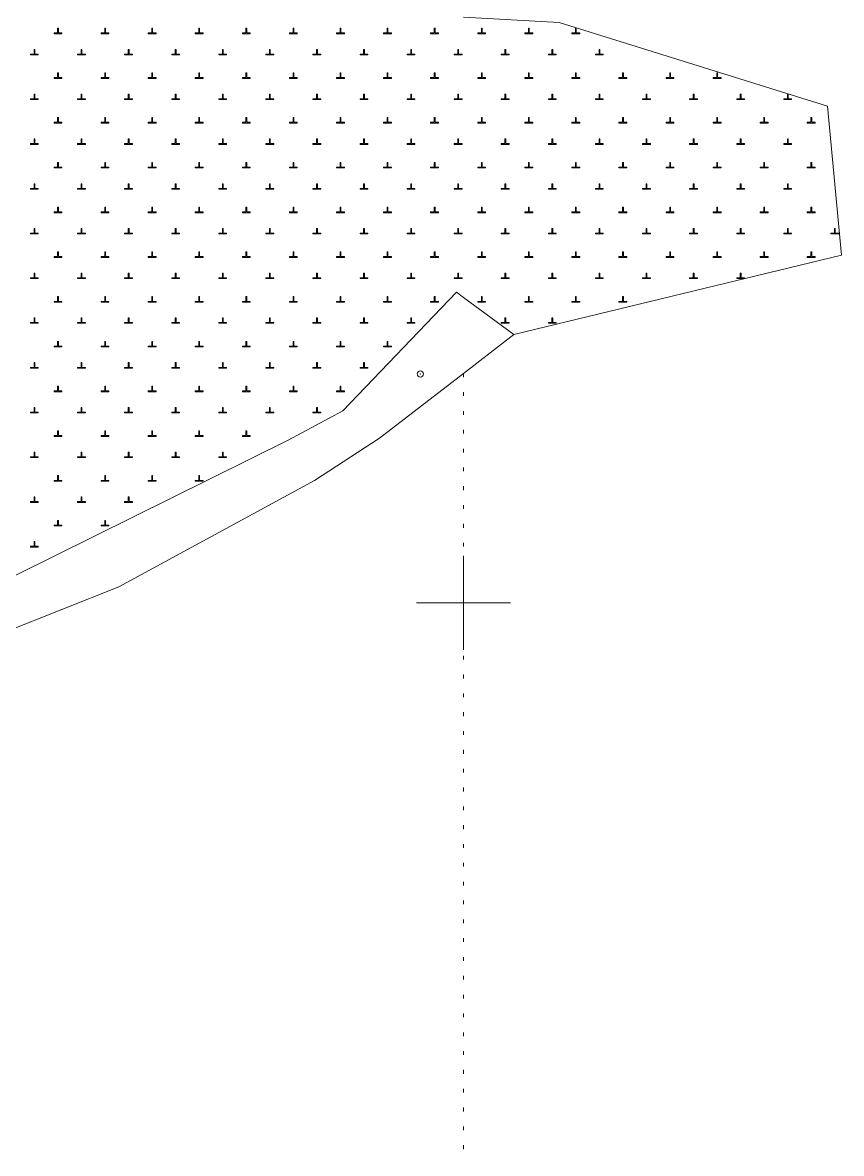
# Model space of a CAD drawing. Header units: metres. Extents: x 551390 to 552118, y 1837759 to 1838646.
# Drawn here: x 551971.9 to 552024.1, y 1838364.9 to 1838437 of the extents above; entities that cross this region are included whole.
import ezdxf

# ---------------------------------------------------------------- set-up
doc = ezdxf.new("R2010")
doc.units = ezdxf.units.M
doc.header["$LTSCALE"] = 0.8
doc.header["$PDMODE"] = 32
doc.header["$PDSIZE"] = 0.4
doc.linetypes.add('DOTTED', pattern=[1.5, 0.3, -1.2])
for name, color, linetype, lineweight in [('10', 7, 'Continuous', 13), ('13', 7, 'Continuous', 13), ('19', 7, 'Continuous', 13), ('23', 7, 'Continuous', 13), ('24', 7, 'DOTTED', 13), ('63', 7, 'Continuous', 13)]:
    doc.layers.add(name, color=color, linetype=linetype, lineweight=lineweight)

msp = doc.modelspace()

# ---------------------------------------------------------------- linework, layer by layer
at = {"layer": '10'}
msp.add_lwpolyline([(552003.2, 1838417.1), (552024.08, 1838422.16), (552023.2, 1838431.67), (552006.09, 1838437), (552000, 1838437.34)], dxfattribs=at)
at = {"layer": '13'}
msp.add_point((551997.25, 1838414.59), dxfattribs=at)
at = {"layer": '19'}
for points in [[(551973.91, 1838436.28), (551974.41, 1838436.28), (551974.41, 1838436.33), (551974.19, 1838436.33), (551974.19, 1838436.63), (551974.14, 1838436.63), (551974.14, 1838436.33), (551973.91, 1838436.33)], [(551976.91, 1838436.28), (551977.41, 1838436.28), (551977.41, 1838436.33), (551977.19, 1838436.33), (551977.19, 1838436.63), (551977.14, 1838436.63), (551977.14, 1838436.33), (551976.91, 1838436.33)], [(551979.91, 1838436.28), (551980.41, 1838436.28), (551980.41, 1838436.33), (551980.19, 1838436.33), (551980.19, 1838436.63), (551980.14, 1838436.63), (551980.14, 1838436.33), (551979.91, 1838436.33)], [(551982.91, 1838436.28), (551983.41, 1838436.28), (551983.41, 1838436.33), (551983.19, 1838436.33), (551983.19, 1838436.63), (551983.14, 1838436.63), (551983.14, 1838436.33), (551982.91, 1838436.33)], [(551985.91, 1838436.28), (551986.41, 1838436.28), (551986.41, 1838436.33), (551986.19, 1838436.33), (551986.19, 1838436.63), (551986.14, 1838436.63), (551986.14, 1838436.33), (551985.91, 1838436.33)], [(551988.91, 1838436.28), (551989.41, 1838436.28), (551989.41, 1838436.33), (551989.19, 1838436.33), (551989.19, 1838436.63), (551989.14, 1838436.63), (551989.14, 1838436.33), (551988.91, 1838436.33)], [(551991.91, 1838436.28), (551992.41, 1838436.28), (551992.41, 1838436.33), (551992.19, 1838436.33), (551992.19, 1838436.63), (551992.14, 1838436.63), (551992.14, 1838436.33), (551991.91, 1838436.33)], [(551994.91, 1838436.28), (551995.41, 1838436.28), (551995.41, 1838436.33), (551995.19, 1838436.33), (551995.19, 1838436.63), (551995.14, 1838436.63), (551995.14, 1838436.33), (551994.91, 1838436.33)], [(551997.91, 1838436.28), (551998.41, 1838436.28), (551998.41, 1838436.33), (551998.19, 1838436.33), (551998.19, 1838436.63), (551998.14, 1838436.63), (551998.14, 1838436.33), (551997.91, 1838436.33)], [(552000.91, 1838436.28), (552001.41, 1838436.28), (552001.41, 1838436.33), (552001.19, 1838436.33), (552001.19, 1838436.63), (552001.14, 1838436.63), (552001.14, 1838436.33), (552000.91, 1838436.33)], [(552003.91, 1838436.28), (552004.41, 1838436.28), (552004.41, 1838436.33), (552004.19, 1838436.33), (552004.19, 1838436.63), (552004.14, 1838436.63), (552004.14, 1838436.33), (552003.91, 1838436.33)], [(552006.91, 1838436.28), (552007.41, 1838436.28), (552007.41, 1838436.33), (552007.19, 1838436.33), (552007.19, 1838436.63), (552007.14, 1838436.63), (552007.14, 1838436.33), (552006.91, 1838436.33)], [(551972.41, 1838434.93), (551972.91, 1838434.93), (551972.91, 1838434.98), (551972.69, 1838434.98), (551972.69, 1838435.28), (551972.64, 1838435.28), (551972.64, 1838434.98), (551972.41, 1838434.98)], [(551975.41, 1838434.93), (551975.91, 1838434.93), (551975.91, 1838434.98), (551975.69, 1838434.98), (551975.69, 1838435.28), (551975.64, 1838435.28), (551975.64, 1838434.98), (551975.41, 1838434.98)], [(551978.41, 1838434.93), (551978.91, 1838434.93), (551978.91, 1838434.98), (551978.69, 1838434.98), (551978.69, 1838435.28), (551978.64, 1838435.28), (551978.64, 1838434.98), (551978.41, 1838434.98)], [(551981.41, 1838434.93), (551981.91, 1838434.93), (551981.91, 1838434.98), (551981.69, 1838434.98), (551981.69, 1838435.28), (551981.64, 1838435.28), (551981.64, 1838434.98), (551981.41, 1838434.98)], [(551984.41, 1838434.93), (551984.91, 1838434.93), (551984.91, 1838434.98), (551984.69, 1838434.98), (551984.69, 1838435.28), (551984.64, 1838435.28), (551984.64, 1838434.98), (551984.41, 1838434.98)], [(551987.41, 1838434.93), (551987.91, 1838434.93), (551987.91, 1838434.98), (551987.69, 1838434.98), (551987.69, 1838435.28), (551987.64, 1838435.28), (551987.64, 1838434.98), (551987.41, 1838434.98)], [(551990.41, 1838434.93), (551990.91, 1838434.93), (551990.91, 1838434.98), (551990.69, 1838434.98), (551990.69, 1838435.28), (551990.64, 1838435.28), (551990.64, 1838434.98), (551990.41, 1838434.98)], [(551993.41, 1838434.93), (551993.91, 1838434.93), (551993.91, 1838434.98), (551993.69, 1838434.98), (551993.69, 1838435.28), (551993.64, 1838435.28), (551993.64, 1838434.98), (551993.41, 1838434.98)], [(551996.41, 1838434.93), (551996.91, 1838434.93), (551996.91, 1838434.98), (551996.69, 1838434.98), (551996.69, 1838435.28), (551996.64, 1838435.28), (551996.64, 1838434.98), (551996.41, 1838434.98)], [(551999.41, 1838434.93), (551999.91, 1838434.93), (551999.91, 1838434.98), (551999.69, 1838434.98), (551999.69, 1838435.28), (551999.64, 1838435.28), (551999.64, 1838434.98), (551999.41, 1838434.98)], [(552002.41, 1838434.93), (552002.91, 1838434.93), (552002.91, 1838434.98), (552002.69, 1838434.98), (552002.69, 1838435.28), (552002.64, 1838435.28), (552002.64, 1838434.98), (552002.41, 1838434.98)], [(552005.41, 1838434.93), (552005.91, 1838434.93), (552005.91, 1838434.98), (552005.69, 1838434.98), (552005.69, 1838435.28), (552005.64, 1838435.28), (552005.64, 1838434.98), (552005.41, 1838434.98)], [(552008.41, 1838434.93), (552008.91, 1838434.93), (552008.91, 1838434.98), (552008.69, 1838434.98), (552008.69, 1838435.28), (552008.64, 1838435.28), (552008.64, 1838434.98), (552008.41, 1838434.98)], [(551973.91, 1838433.43), (551974.41, 1838433.43), (551974.41, 1838433.48), (551974.19, 1838433.48), (551974.19, 1838433.78), (551974.14, 1838433.78), (551974.14, 1838433.48), (551973.91, 1838433.48)], [(551976.91, 1838433.43), (551977.41, 1838433.43), (551977.41, 1838433.48), (551977.19, 1838433.48), (551977.19, 1838433.78), (551977.14, 1838433.78), (551977.14, 1838433.48), (551976.91, 1838433.48)], [(551979.91, 1838433.43), (551980.41, 1838433.43), (551980.41, 1838433.48), (551980.19, 1838433.48), (551980.19, 1838433.78), (551980.14, 1838433.78), (551980.14, 1838433.48), (551979.91, 1838433.48)], [(551982.91, 1838433.43), (551983.41, 1838433.43), (551983.41, 1838433.48), (551983.19, 1838433.48), (551983.19, 1838433.78), (551983.14, 1838433.78), (551983.14, 1838433.48), (551982.91, 1838433.48)], [(551985.91, 1838433.43), (551986.41, 1838433.43), (551986.41, 1838433.48), (551986.19, 1838433.48), (551986.19, 1838433.78), (551986.14, 1838433.78), (551986.14, 1838433.48), (551985.91, 1838433.48)], [(551988.91, 1838433.43), (551989.41, 1838433.43), (551989.41, 1838433.48), (551989.19, 1838433.48), (551989.19, 1838433.78), (551989.14, 1838433.78), (551989.14, 1838433.48), (551988.91, 1838433.48)], [(551991.91, 1838433.43), (551992.41, 1838433.43), (551992.41, 1838433.48), (551992.19, 1838433.48), (551992.19, 1838433.78), (551992.14, 1838433.78), (551992.14, 1838433.48), (551991.91, 1838433.48)], [(551994.91, 1838433.43), (551995.41, 1838433.43), (551995.41, 1838433.48), (551995.19, 1838433.48), (551995.19, 1838433.78), (551995.14, 1838433.78), (551995.14, 1838433.48), (551994.91, 1838433.48)], [(551997.91, 1838433.43), (551998.41, 1838433.43), (551998.41, 1838433.48), (551998.19, 1838433.48), (551998.19, 1838433.78), (551998.14, 1838433.78), (551998.14, 1838433.48), (551997.91, 1838433.48)], [(552000.91, 1838433.43), (552001.41, 1838433.43), (552001.41, 1838433.48), (552001.19, 1838433.48), (552001.19, 1838433.78), (552001.14, 1838433.78), (552001.14, 1838433.48), (552000.91, 1838433.48)], [(552003.91, 1838433.43), (552004.41, 1838433.43), (552004.41, 1838433.48), (552004.19, 1838433.48), (552004.19, 1838433.78), (552004.14, 1838433.78), (552004.14, 1838433.48), (552003.91, 1838433.48)], [(552006.91, 1838433.43), (552007.41, 1838433.43), (552007.41, 1838433.48), (552007.19, 1838433.48), (552007.19, 1838433.78), (552007.14, 1838433.78), (552007.14, 1838433.48), (552006.91, 1838433.48)], [(552009.91, 1838433.43), (552010.41, 1838433.43), (552010.41, 1838433.48), (552010.19, 1838433.48), (552010.19, 1838433.78), (552010.14, 1838433.78), (552010.14, 1838433.48), (552009.91, 1838433.48)], [(552012.91, 1838433.43), (552013.41, 1838433.43), (552013.41, 1838433.48), (552013.19, 1838433.48), (552013.19, 1838433.78), (552013.14, 1838433.78), (552013.14, 1838433.48), (552012.91, 1838433.48)], [(552015.91, 1838433.43), (552016.41, 1838433.43), (552016.41, 1838433.48), (552016.19, 1838433.48), (552016.19, 1838433.78), (552016.14, 1838433.78), (552016.14, 1838433.48), (552015.91, 1838433.48)], [(551972.41, 1838432.08), (551972.91, 1838432.08), (551972.91, 1838432.13), (551972.69, 1838432.13), (551972.69, 1838432.43), (551972.64, 1838432.43), (551972.64, 1838432.13), (551972.41, 1838432.13)], [(551975.41, 1838432.08), (551975.91, 1838432.08), (551975.91, 1838432.13), (551975.69, 1838432.13), (551975.69, 1838432.43), (551975.64, 1838432.43), (551975.64, 1838432.13), (551975.41, 1838432.13)], [(551978.41, 1838432.08), (551978.91, 1838432.08), (551978.91, 1838432.13), (551978.69, 1838432.13), (551978.69, 1838432.43), (551978.64, 1838432.43), (551978.64, 1838432.13), (551978.41, 1838432.13)], [(551981.41, 1838432.08), (551981.91, 1838432.08), (551981.91, 1838432.13), (551981.69, 1838432.13), (551981.69, 1838432.43), (551981.64, 1838432.43), (551981.64, 1838432.13), (551981.41, 1838432.13)], [(551984.41, 1838432.08), (551984.91, 1838432.08), (551984.91, 1838432.13), (551984.69, 1838432.13), (551984.69, 1838432.43), (551984.64, 1838432.43), (551984.64, 1838432.13), (551984.41, 1838432.13)], [(551987.41, 1838432.08), (551987.91, 1838432.08), (551987.91, 1838432.13), (551987.69, 1838432.13), (551987.69, 1838432.43), (551987.64, 1838432.43), (551987.64, 1838432.13), (551987.41, 1838432.13)], [(551990.41, 1838432.08), (551990.91, 1838432.08), (551990.91, 1838432.13), (551990.69, 1838432.13), (551990.69, 1838432.43), (551990.64, 1838432.43), (551990.64, 1838432.13), (551990.41, 1838432.13)], [(551993.41, 1838432.08), (551993.91, 1838432.08), (551993.91, 1838432.13), (551993.69, 1838432.13), (551993.69, 1838432.43), (551993.64, 1838432.43), (551993.64, 1838432.13), (551993.41, 1838432.13)], [(551996.41, 1838432.08), (551996.91, 1838432.08), (551996.91, 1838432.13), (551996.69, 1838432.13), (551996.69, 1838432.43), (551996.64, 1838432.43), (551996.64, 1838432.13), (551996.41, 1838432.13)], [(551999.41, 1838432.08), (551999.91, 1838432.08), (551999.91, 1838432.13), (551999.69, 1838432.13), (551999.69, 1838432.43), (551999.64, 1838432.43), (551999.64, 1838432.13), (551999.41, 1838432.13)], [(552002.41, 1838432.08), (552002.91, 1838432.08), (552002.91, 1838432.13), (552002.69, 1838432.13), (552002.69, 1838432.43), (552002.64, 1838432.43), (552002.64, 1838432.13), (552002.41, 1838432.13)], [(552005.41, 1838432.08), (552005.91, 1838432.08), (552005.91, 1838432.13), (552005.69, 1838432.13), (552005.69, 1838432.43), (552005.64, 1838432.43), (552005.64, 1838432.13), (552005.41, 1838432.13)], [(552008.41, 1838432.08), (552008.91, 1838432.08), (552008.91, 1838432.13), (552008.69, 1838432.13), (552008.69, 1838432.43), (552008.64, 1838432.43), (552008.64, 1838432.13), (552008.41, 1838432.13)], [(552011.41, 1838432.08), (552011.91, 1838432.08), (552011.91, 1838432.13), (552011.69, 1838432.13), (552011.69, 1838432.43), (552011.64, 1838432.43), (552011.64, 1838432.13), (552011.41, 1838432.13)], [(552014.41, 1838432.08), (552014.91, 1838432.08), (552014.91, 1838432.13), (552014.69, 1838432.13), (552014.69, 1838432.43), (552014.64, 1838432.43), (552014.64, 1838432.13), (552014.41, 1838432.13)], [(552017.41, 1838432.08), (552017.91, 1838432.08), (552017.91, 1838432.13), (552017.69, 1838432.13), (552017.69, 1838432.43), (552017.64, 1838432.43), (552017.64, 1838432.13), (552017.41, 1838432.13)], [(552020.41, 1838432.08), (552020.91, 1838432.08), (552020.91, 1838432.13), (552020.69, 1838432.13), (552020.69, 1838432.43), (552020.64, 1838432.43), (552020.64, 1838432.13), (552020.41, 1838432.13)], [(551973.91, 1838430.58), (551974.41, 1838430.58), (551974.41, 1838430.63), (551974.19, 1838430.63), (551974.19, 1838430.93), (551974.14, 1838430.93), (551974.14, 1838430.63), (551973.91, 1838430.63)], [(551976.91, 1838430.58), (551977.41, 1838430.58), (551977.41, 1838430.63), (551977.19, 1838430.63), (551977.19, 1838430.93), (551977.14, 1838430.93), (551977.14, 1838430.63), (551976.91, 1838430.63)], [(551979.91, 1838430.58), (551980.41, 1838430.58), (551980.41, 1838430.63), (551980.19, 1838430.63), (551980.19, 1838430.93), (551980.14, 1838430.93), (551980.14, 1838430.63), (551979.91, 1838430.63)], [(551982.91, 1838430.58), (551983.41, 1838430.58), (551983.41, 1838430.63), (551983.19, 1838430.63), (551983.19, 1838430.93), (551983.14, 1838430.93), (551983.14, 1838430.63), (551982.91, 1838430.63)], [(551985.91, 1838430.58), (551986.41, 1838430.58), (551986.41, 1838430.63), (551986.19, 1838430.63), (551986.19, 1838430.93), (551986.14, 1838430.93), (551986.14, 1838430.63), (551985.91, 1838430.63)], [(551988.91, 1838430.58), (551989.41, 1838430.58), (551989.41, 1838430.63), (551989.19, 1838430.63), (551989.19, 1838430.93), (551989.14, 1838430.93), (551989.14, 1838430.63), (551988.91, 1838430.63)], [(551991.91, 1838430.58), (551992.41, 1838430.58), (551992.41, 1838430.63), (551992.19, 1838430.63), (551992.19, 1838430.93), (551992.14, 1838430.93), (551992.14, 1838430.63), (551991.91, 1838430.63)], [(551994.91, 1838430.58), (551995.41, 1838430.58), (551995.41, 1838430.63), (551995.19, 1838430.63), (551995.19, 1838430.93), (551995.14, 1838430.93), (551995.14, 1838430.63), (551994.91, 1838430.63)], [(551997.91, 1838430.58), (551998.41, 1838430.58), (551998.41, 1838430.63), (551998.19, 1838430.63), (551998.19, 1838430.93), (551998.14, 1838430.93), (551998.14, 1838430.63), (551997.91, 1838430.63)], [(552000.91, 1838430.58), (552001.41, 1838430.58), (552001.41, 1838430.63), (552001.19, 1838430.63), (552001.19, 1838430.93), (552001.14, 1838430.93), (552001.14, 1838430.63), (552000.91, 1838430.63)], [(552003.91, 1838430.58), (552004.41, 1838430.58), (552004.41, 1838430.63), (552004.19, 1838430.63), (552004.19, 1838430.93), (552004.14, 1838430.93), (552004.14, 1838430.63), (552003.91, 1838430.63)], [(552006.91, 1838430.58), (552007.41, 1838430.58), (552007.41, 1838430.63), (552007.19, 1838430.63), (552007.19, 1838430.93), (552007.14, 1838430.93), (552007.14, 1838430.63), (552006.91, 1838430.63)], [(552009.91, 1838430.58), (552010.41, 1838430.58), (552010.41, 1838430.63), (552010.19, 1838430.63), (552010.19, 1838430.93), (552010.14, 1838430.93), (552010.14, 1838430.63), (552009.91, 1838430.63)], [(552012.91, 1838430.58), (552013.41, 1838430.58), (552013.41, 1838430.63), (552013.19, 1838430.63), (552013.19, 1838430.93), (552013.14, 1838430.93), (552013.14, 1838430.63), (552012.91, 1838430.63)], [(552015.91, 1838430.58), (552016.41, 1838430.58), (552016.41, 1838430.63), (552016.19, 1838430.63), (552016.19, 1838430.93), (552016.14, 1838430.93), (552016.14, 1838430.63), (552015.91, 1838430.63)], [(552018.91, 1838430.58), (552019.41, 1838430.58), (552019.41, 1838430.63), (552019.19, 1838430.63), (552019.19, 1838430.93), (552019.14, 1838430.93), (552019.14, 1838430.63), (552018.91, 1838430.63)], [(552021.91, 1838430.58), (552022.41, 1838430.58), (552022.41, 1838430.63), (552022.19, 1838430.63), (552022.19, 1838430.93), (552022.14, 1838430.93), (552022.14, 1838430.63), (552021.91, 1838430.63)], [(551972.41, 1838429.22), (551972.91, 1838429.22), (551972.91, 1838429.27), (551972.69, 1838429.27), (551972.69, 1838429.58), (551972.64, 1838429.58), (551972.64, 1838429.27), (551972.41, 1838429.27)], [(551975.41, 1838429.22), (551975.91, 1838429.22), (551975.91, 1838429.27), (551975.69, 1838429.27), (551975.69, 1838429.58), (551975.64, 1838429.58), (551975.64, 1838429.27), (551975.41, 1838429.27)], [(551978.41, 1838429.22), (551978.91, 1838429.22), (551978.91, 1838429.27), (551978.69, 1838429.27), (551978.69, 1838429.58), (551978.64, 1838429.58), (551978.64, 1838429.27), (551978.41, 1838429.27)], [(551981.41, 1838429.22), (551981.91, 1838429.22), (551981.91, 1838429.27), (551981.69, 1838429.27), (551981.69, 1838429.58), (551981.64, 1838429.58), (551981.64, 1838429.27), (551981.41, 1838429.27)], [(551984.41, 1838429.22), (551984.91, 1838429.22), (551984.91, 1838429.27), (551984.69, 1838429.27), (551984.69, 1838429.58), (551984.64, 1838429.58), (551984.64, 1838429.27), (551984.41, 1838429.27)], [(551987.41, 1838429.22), (551987.91, 1838429.22), (551987.91, 1838429.27), (551987.69, 1838429.27), (551987.69, 1838429.58), (551987.64, 1838429.58), (551987.64, 1838429.27), (551987.41, 1838429.27)], [(551990.41, 1838429.22), (551990.91, 1838429.22), (551990.91, 1838429.27), (551990.69, 1838429.27), (551990.69, 1838429.58), (551990.64, 1838429.58), (551990.64, 1838429.27), (551990.41, 1838429.27)], [(551993.41, 1838429.22), (551993.91, 1838429.22), (551993.91, 1838429.27), (551993.69, 1838429.27), (551993.69, 1838429.58), (551993.64, 1838429.58), (551993.64, 1838429.27), (551993.41, 1838429.27)], [(551996.41, 1838429.22), (551996.91, 1838429.22), (551996.91, 1838429.27), (551996.69, 1838429.27), (551996.69, 1838429.58), (551996.64, 1838429.58), (551996.64, 1838429.27), (551996.41, 1838429.27)], [(551999.41, 1838429.22), (551999.91, 1838429.22), (551999.91, 1838429.27), (551999.69, 1838429.27), (551999.69, 1838429.58), (551999.64, 1838429.58), (551999.64, 1838429.27), (551999.41, 1838429.27)], [(552002.41, 1838429.22), (552002.91, 1838429.22), (552002.91, 1838429.27), (552002.69, 1838429.27), (552002.69, 1838429.58), (552002.64, 1838429.58), (552002.64, 1838429.27), (552002.41, 1838429.27)], [(552005.41, 1838429.22), (552005.91, 1838429.22), (552005.91, 1838429.27), (552005.69, 1838429.27), (552005.69, 1838429.58), (552005.64, 1838429.58), (552005.64, 1838429.27), (552005.41, 1838429.27)], [(552008.41, 1838429.22), (552008.91, 1838429.22), (552008.91, 1838429.27), (552008.69, 1838429.27), (552008.69, 1838429.58), (552008.64, 1838429.58), (552008.64, 1838429.27), (552008.41, 1838429.27)], [(552011.41, 1838429.22), (552011.91, 1838429.22), (552011.91, 1838429.27), (552011.69, 1838429.27), (552011.69, 1838429.58), (552011.64, 1838429.58), (552011.64, 1838429.27), (552011.41, 1838429.27)], [(552014.41, 1838429.22), (552014.91, 1838429.22), (552014.91, 1838429.27), (552014.69, 1838429.27), (552014.69, 1838429.58), (552014.64, 1838429.58), (552014.64, 1838429.27), (552014.41, 1838429.27)], [(552017.41, 1838429.22), (552017.91, 1838429.22), (552017.91, 1838429.27), (552017.69, 1838429.27), (552017.69, 1838429.58), (552017.64, 1838429.58), (552017.64, 1838429.27), (552017.41, 1838429.27)], [(552020.41, 1838429.22), (552020.91, 1838429.22), (552020.91, 1838429.27), (552020.69, 1838429.27), (552020.69, 1838429.58), (552020.64, 1838429.58), (552020.64, 1838429.27), (552020.41, 1838429.27)], [(551973.91, 1838427.72), (551974.41, 1838427.72), (551974.41, 1838427.77), (551974.19, 1838427.77), (551974.19, 1838428.08), (551974.14, 1838428.08), (551974.14, 1838427.77), (551973.91, 1838427.77)], [(551976.91, 1838427.72), (551977.41, 1838427.72), (551977.41, 1838427.77), (551977.19, 1838427.77), (551977.19, 1838428.08), (551977.14, 1838428.08), (551977.14, 1838427.77), (551976.91, 1838427.77)], [(551979.91, 1838427.72), (551980.41, 1838427.72), (551980.41, 1838427.77), (551980.19, 1838427.77), (551980.19, 1838428.08), (551980.14, 1838428.08), (551980.14, 1838427.77), (551979.91, 1838427.77)], [(551982.91, 1838427.72), (551983.41, 1838427.72), (551983.41, 1838427.77), (551983.19, 1838427.77), (551983.19, 1838428.08), (551983.14, 1838428.08), (551983.14, 1838427.77), (551982.91, 1838427.77)], [(551985.91, 1838427.72), (551986.41, 1838427.72), (551986.41, 1838427.77), (551986.19, 1838427.77), (551986.19, 1838428.08), (551986.14, 1838428.08), (551986.14, 1838427.77), (551985.91, 1838427.77)], [(551988.91, 1838427.72), (551989.41, 1838427.72), (551989.41, 1838427.77), (551989.19, 1838427.77), (551989.19, 1838428.08), (551989.14, 1838428.08), (551989.14, 1838427.77), (551988.91, 1838427.77)], [(551991.91, 1838427.72), (551992.41, 1838427.72), (551992.41, 1838427.77), (551992.19, 1838427.77), (551992.19, 1838428.08), (551992.14, 1838428.08), (551992.14, 1838427.77), (551991.91, 1838427.77)], [(551994.91, 1838427.72), (551995.41, 1838427.72), (551995.41, 1838427.77), (551995.19, 1838427.77), (551995.19, 1838428.08), (551995.14, 1838428.08), (551995.14, 1838427.77), (551994.91, 1838427.77)], [(551997.91, 1838427.72), (551998.41, 1838427.72), (551998.41, 1838427.77), (551998.19, 1838427.77), (551998.19, 1838428.08), (551998.14, 1838428.08), (551998.14, 1838427.77), (551997.91, 1838427.77)], [(552000.91, 1838427.72), (552001.41, 1838427.72), (552001.41, 1838427.77), (552001.19, 1838427.77), (552001.19, 1838428.08), (552001.14, 1838428.08), (552001.14, 1838427.77), (552000.91, 1838427.77)], [(552003.91, 1838427.72), (552004.41, 1838427.72), (552004.41, 1838427.77), (552004.19, 1838427.77), (552004.19, 1838428.08), (552004.14, 1838428.08), (552004.14, 1838427.77), (552003.91, 1838427.77)], [(552006.91, 1838427.72), (552007.41, 1838427.72), (552007.41, 1838427.77), (552007.19, 1838427.77), (552007.19, 1838428.08), (552007.14, 1838428.08), (552007.14, 1838427.77), (552006.91, 1838427.77)], [(552009.91, 1838427.72), (552010.41, 1838427.72), (552010.41, 1838427.77), (552010.19, 1838427.77), (552010.19, 1838428.08), (552010.14, 1838428.08), (552010.14, 1838427.77), (552009.91, 1838427.77)], [(552012.91, 1838427.72), (552013.41, 1838427.72), (552013.41, 1838427.77), (552013.19, 1838427.77), (552013.19, 1838428.08), (552013.14, 1838428.08), (552013.14, 1838427.77), (552012.91, 1838427.77)], [(552015.91, 1838427.72), (552016.41, 1838427.72), (552016.41, 1838427.77), (552016.19, 1838427.77), (552016.19, 1838428.08), (552016.14, 1838428.08), (552016.14, 1838427.77), (552015.91, 1838427.77)], [(552018.91, 1838427.72), (552019.41, 1838427.72), (552019.41, 1838427.77), (552019.19, 1838427.77), (552019.19, 1838428.08), (552019.14, 1838428.08), (552019.14, 1838427.77), (552018.91, 1838427.77)], [(552021.91, 1838427.72), (552022.41, 1838427.72), (552022.41, 1838427.77), (552022.19, 1838427.77), (552022.19, 1838428.08), (552022.14, 1838428.08), (552022.14, 1838427.77), (552021.91, 1838427.77)], [(551972.41, 1838426.37), (551972.91, 1838426.37), (551972.91, 1838426.42), (551972.69, 1838426.42), (551972.69, 1838426.72), (551972.64, 1838426.72), (551972.64, 1838426.42), (551972.41, 1838426.42)], [(551975.41, 1838426.37), (551975.91, 1838426.37), (551975.91, 1838426.42), (551975.69, 1838426.42), (551975.69, 1838426.72), (551975.64, 1838426.72), (551975.64, 1838426.42), (551975.41, 1838426.42)], [(551978.41, 1838426.37), (551978.91, 1838426.37), (551978.91, 1838426.42), (551978.69, 1838426.42), (551978.69, 1838426.72), (551978.64, 1838426.72), (551978.64, 1838426.42), (551978.41, 1838426.42)], [(551981.41, 1838426.37), (551981.91, 1838426.37), (551981.91, 1838426.42), (551981.69, 1838426.42), (551981.69, 1838426.72), (551981.64, 1838426.72), (551981.64, 1838426.42), (551981.41, 1838426.42)], [(551984.41, 1838426.37), (551984.91, 1838426.37), (551984.91, 1838426.42), (551984.69, 1838426.42), (551984.69, 1838426.72), (551984.64, 1838426.72), (551984.64, 1838426.42), (551984.41, 1838426.42)], [(551987.41, 1838426.37), (551987.91, 1838426.37), (551987.91, 1838426.42), (551987.69, 1838426.42), (551987.69, 1838426.72), (551987.64, 1838426.72), (551987.64, 1838426.42), (551987.41, 1838426.42)], [(551990.41, 1838426.37), (551990.91, 1838426.37), (551990.91, 1838426.42), (551990.69, 1838426.42), (551990.69, 1838426.72), (551990.64, 1838426.72), (551990.64, 1838426.42), (551990.41, 1838426.42)], [(551993.41, 1838426.37), (551993.91, 1838426.37), (551993.91, 1838426.42), (551993.69, 1838426.42), (551993.69, 1838426.72), (551993.64, 1838426.72), (551993.64, 1838426.42), (551993.41, 1838426.42)], [(551996.41, 1838426.37), (551996.91, 1838426.37), (551996.91, 1838426.42), (551996.69, 1838426.42), (551996.69, 1838426.72), (551996.64, 1838426.72), (551996.64, 1838426.42), (551996.41, 1838426.42)], [(551999.41, 1838426.37), (551999.91, 1838426.37), (551999.91, 1838426.42), (551999.69, 1838426.42), (551999.69, 1838426.72), (551999.64, 1838426.72), (551999.64, 1838426.42), (551999.41, 1838426.42)], [(552002.41, 1838426.37), (552002.91, 1838426.37), (552002.91, 1838426.42), (552002.69, 1838426.42), (552002.69, 1838426.72), (552002.64, 1838426.72), (552002.64, 1838426.42), (552002.41, 1838426.42)], [(552005.41, 1838426.37), (552005.91, 1838426.37), (552005.91, 1838426.42), (552005.69, 1838426.42), (552005.69, 1838426.72), (552005.64, 1838426.72), (552005.64, 1838426.42), (552005.41, 1838426.42)], [(552008.41, 1838426.37), (552008.91, 1838426.37), (552008.91, 1838426.42), (552008.69, 1838426.42), (552008.69, 1838426.72), (552008.64, 1838426.72), (552008.64, 1838426.42), (552008.41, 1838426.42)], [(552011.41, 1838426.37), (552011.91, 1838426.37), (552011.91, 1838426.42), (552011.69, 1838426.42), (552011.69, 1838426.72), (552011.64, 1838426.72), (552011.64, 1838426.42), (552011.41, 1838426.42)], [(552014.41, 1838426.37), (552014.91, 1838426.37), (552014.91, 1838426.42), (552014.69, 1838426.42), (552014.69, 1838426.72), (552014.64, 1838426.72), (552014.64, 1838426.42), (552014.41, 1838426.42)], [(552017.41, 1838426.37), (552017.91, 1838426.37), (552017.91, 1838426.42), (552017.69, 1838426.42), (552017.69, 1838426.72), (552017.64, 1838426.72), (552017.64, 1838426.42), (552017.41, 1838426.42)], [(552020.41, 1838426.37), (552020.91, 1838426.37), (552020.91, 1838426.42), (552020.69, 1838426.42), (552020.69, 1838426.72), (552020.64, 1838426.72), (552020.64, 1838426.42), (552020.41, 1838426.42)], [(551973.91, 1838424.87), (551974.41, 1838424.87), (551974.41, 1838424.92), (551974.19, 1838424.92), (551974.19, 1838425.22), (551974.14, 1838425.22), (551974.14, 1838424.92), (551973.91, 1838424.92)], [(551976.91, 1838424.87), (551977.41, 1838424.87), (551977.41, 1838424.92), (551977.19, 1838424.92), (551977.19, 1838425.22), (551977.14, 1838425.22), (551977.14, 1838424.92), (551976.91, 1838424.92)], [(551979.91, 1838424.87), (551980.41, 1838424.87), (551980.41, 1838424.92), (551980.19, 1838424.92), (551980.19, 1838425.22), (551980.14, 1838425.22), (551980.14, 1838424.92), (551979.91, 1838424.92)], [(551982.91, 1838424.87), (551983.41, 1838424.87), (551983.41, 1838424.92), (551983.19, 1838424.92), (551983.19, 1838425.22), (551983.14, 1838425.22), (551983.14, 1838424.92), (551982.91, 1838424.92)], [(551985.91, 1838424.87), (551986.41, 1838424.87), (551986.41, 1838424.92), (551986.19, 1838424.92), (551986.19, 1838425.22), (551986.14, 1838425.22), (551986.14, 1838424.92), (551985.91, 1838424.92)], [(551988.91, 1838424.87), (551989.41, 1838424.87), (551989.41, 1838424.92), (551989.19, 1838424.92), (551989.19, 1838425.22), (551989.14, 1838425.22), (551989.14, 1838424.92), (551988.91, 1838424.92)], [(551991.91, 1838424.87), (551992.41, 1838424.87), (551992.41, 1838424.92), (551992.19, 1838424.92), (551992.19, 1838425.22), (551992.14, 1838425.22), (551992.14, 1838424.92), (551991.91, 1838424.92)], [(551994.91, 1838424.87), (551995.41, 1838424.87), (551995.41, 1838424.92), (551995.19, 1838424.92), (551995.19, 1838425.22), (551995.14, 1838425.22), (551995.14, 1838424.92), (551994.91, 1838424.92)], [(551997.91, 1838424.87), (551998.41, 1838424.87), (551998.41, 1838424.92), (551998.19, 1838424.92), (551998.19, 1838425.22), (551998.14, 1838425.22), (551998.14, 1838424.92), (551997.91, 1838424.92)], [(552000.91, 1838424.87), (552001.41, 1838424.87), (552001.41, 1838424.92), (552001.19, 1838424.92), (552001.19, 1838425.22), (552001.14, 1838425.22), (552001.14, 1838424.92), (552000.91, 1838424.92)], [(552003.91, 1838424.87), (552004.41, 1838424.87), (552004.41, 1838424.92), (552004.19, 1838424.92), (552004.19, 1838425.22), (552004.14, 1838425.22), (552004.14, 1838424.92), (552003.91, 1838424.92)], [(552006.91, 1838424.87), (552007.41, 1838424.87), (552007.41, 1838424.92), (552007.19, 1838424.92), (552007.19, 1838425.22), (552007.14, 1838425.22), (552007.14, 1838424.92), (552006.91, 1838424.92)], [(552009.91, 1838424.87), (552010.41, 1838424.87), (552010.41, 1838424.92), (552010.19, 1838424.92), (552010.19, 1838425.22), (552010.14, 1838425.22), (552010.14, 1838424.92), (552009.91, 1838424.92)], [(552012.91, 1838424.87), (552013.41, 1838424.87), (552013.41, 1838424.92), (552013.19, 1838424.92), (552013.19, 1838425.22), (552013.14, 1838425.22), (552013.14, 1838424.92), (552012.91, 1838424.92)], [(552015.91, 1838424.87), (552016.41, 1838424.87), (552016.41, 1838424.92), (552016.19, 1838424.92), (552016.19, 1838425.22), (552016.14, 1838425.22), (552016.14, 1838424.92), (552015.91, 1838424.92)], [(552018.91, 1838424.87), (552019.41, 1838424.87), (552019.41, 1838424.92), (552019.19, 1838424.92), (552019.19, 1838425.22), (552019.14, 1838425.22), (552019.14, 1838424.92), (552018.91, 1838424.92)], [(552021.91, 1838424.87), (552022.41, 1838424.87), (552022.41, 1838424.92), (552022.19, 1838424.92), (552022.19, 1838425.22), (552022.14, 1838425.22), (552022.14, 1838424.92), (552021.91, 1838424.92)], [(551972.41, 1838423.52), (551972.91, 1838423.52), (551972.91, 1838423.57), (551972.69, 1838423.57), (551972.69, 1838423.87), (551972.64, 1838423.87), (551972.64, 1838423.57), (551972.41, 1838423.57)], [(551975.41, 1838423.52), (551975.91, 1838423.52), (551975.91, 1838423.57), (551975.69, 1838423.57), (551975.69, 1838423.87), (551975.64, 1838423.87), (551975.64, 1838423.57), (551975.41, 1838423.57)], [(551978.41, 1838423.52), (551978.91, 1838423.52), (551978.91, 1838423.57), (551978.69, 1838423.57), (551978.69, 1838423.87), (551978.64, 1838423.87), (551978.64, 1838423.57), (551978.41, 1838423.57)], [(551981.41, 1838423.52), (551981.91, 1838423.52), (551981.91, 1838423.57), (551981.69, 1838423.57), (551981.69, 1838423.87), (551981.64, 1838423.87), (551981.64, 1838423.57), (551981.41, 1838423.57)], [(551984.41, 1838423.52), (551984.91, 1838423.52), (551984.91, 1838423.57), (551984.69, 1838423.57), (551984.69, 1838423.87), (551984.64, 1838423.87), (551984.64, 1838423.57), (551984.41, 1838423.57)], [(551987.41, 1838423.52), (551987.91, 1838423.52), (551987.91, 1838423.57), (551987.69, 1838423.57), (551987.69, 1838423.87), (551987.64, 1838423.87), (551987.64, 1838423.57), (551987.41, 1838423.57)], [(551990.41, 1838423.52), (551990.91, 1838423.52), (551990.91, 1838423.57), (551990.69, 1838423.57), (551990.69, 1838423.87), (551990.64, 1838423.87), (551990.64, 1838423.57), (551990.41, 1838423.57)], [(551993.41, 1838423.52), (551993.91, 1838423.52), (551993.91, 1838423.57), (551993.69, 1838423.57), (551993.69, 1838423.87), (551993.64, 1838423.87), (551993.64, 1838423.57), (551993.41, 1838423.57)], [(551996.41, 1838423.52), (551996.91, 1838423.52), (551996.91, 1838423.57), (551996.69, 1838423.57), (551996.69, 1838423.87), (551996.64, 1838423.87), (551996.64, 1838423.57), (551996.41, 1838423.57)], [(551999.41, 1838423.52), (551999.91, 1838423.52), (551999.91, 1838423.57), (551999.69, 1838423.57), (551999.69, 1838423.87), (551999.64, 1838423.87), (551999.64, 1838423.57), (551999.41, 1838423.57)], [(552002.41, 1838423.52), (552002.91, 1838423.52), (552002.91, 1838423.57), (552002.69, 1838423.57), (552002.69, 1838423.87), (552002.64, 1838423.87), (552002.64, 1838423.57), (552002.41, 1838423.57)], [(552005.41, 1838423.52), (552005.91, 1838423.52), (552005.91, 1838423.57), (552005.69, 1838423.57), (552005.69, 1838423.87), (552005.64, 1838423.87), (552005.64, 1838423.57), (552005.41, 1838423.57)], [(552008.41, 1838423.52), (552008.91, 1838423.52), (552008.91, 1838423.57), (552008.69, 1838423.57), (552008.69, 1838423.87), (552008.64, 1838423.87), (552008.64, 1838423.57), (552008.41, 1838423.57)], [(552011.41, 1838423.52), (552011.91, 1838423.52), (552011.91, 1838423.57), (552011.69, 1838423.57), (552011.69, 1838423.87), (552011.64, 1838423.87), (552011.64, 1838423.57), (552011.41, 1838423.57)], [(552014.41, 1838423.52), (552014.91, 1838423.52), (552014.91, 1838423.57), (552014.69, 1838423.57), (552014.69, 1838423.87), (552014.64, 1838423.87), (552014.64, 1838423.57), (552014.41, 1838423.57)], [(552017.41, 1838423.52), (552017.91, 1838423.52), (552017.91, 1838423.57), (552017.69, 1838423.57), (552017.69, 1838423.87), (552017.64, 1838423.87), (552017.64, 1838423.57), (552017.41, 1838423.57)], [(552020.41, 1838423.52), (552020.91, 1838423.52), (552020.91, 1838423.57), (552020.69, 1838423.57), (552020.69, 1838423.87), (552020.64, 1838423.87), (552020.64, 1838423.57), (552020.41, 1838423.57)], [(552023.41, 1838423.52), (552023.91, 1838423.52), (552023.91, 1838423.57), (552023.69, 1838423.57), (552023.69, 1838423.87), (552023.64, 1838423.87), (552023.64, 1838423.57), (552023.41, 1838423.57)], [(551973.91, 1838422.02), (551974.41, 1838422.02), (551974.41, 1838422.07), (551974.19, 1838422.07), (551974.19, 1838422.37), (551974.14, 1838422.37), (551974.14, 1838422.07), (551973.91, 1838422.07)], [(551976.91, 1838422.02), (551977.41, 1838422.02), (551977.41, 1838422.07), (551977.19, 1838422.07), (551977.19, 1838422.37), (551977.14, 1838422.37), (551977.14, 1838422.07), (551976.91, 1838422.07)], [(551979.91, 1838422.02), (551980.41, 1838422.02), (551980.41, 1838422.07), (551980.19, 1838422.07), (551980.19, 1838422.37), (551980.14, 1838422.37), (551980.14, 1838422.07), (551979.91, 1838422.07)], [(551982.91, 1838422.02), (551983.41, 1838422.02), (551983.41, 1838422.07), (551983.19, 1838422.07), (551983.19, 1838422.37), (551983.14, 1838422.37), (551983.14, 1838422.07), (551982.91, 1838422.07)], [(551985.91, 1838422.02), (551986.41, 1838422.02), (551986.41, 1838422.07), (551986.19, 1838422.07), (551986.19, 1838422.37), (551986.14, 1838422.37), (551986.14, 1838422.07), (551985.91, 1838422.07)], [(551988.91, 1838422.02), (551989.41, 1838422.02), (551989.41, 1838422.07), (551989.19, 1838422.07), (551989.19, 1838422.37), (551989.14, 1838422.37), (551989.14, 1838422.07), (551988.91, 1838422.07)], [(551991.91, 1838422.02), (551992.41, 1838422.02), (551992.41, 1838422.07), (551992.19, 1838422.07), (551992.19, 1838422.37), (551992.14, 1838422.37), (551992.14, 1838422.07), (551991.91, 1838422.07)], [(551994.91, 1838422.02), (551995.41, 1838422.02), (551995.41, 1838422.07), (551995.19, 1838422.07), (551995.19, 1838422.37), (551995.14, 1838422.37), (551995.14, 1838422.07), (551994.91, 1838422.07)], [(551997.91, 1838422.02), (551998.41, 1838422.02), (551998.41, 1838422.07), (551998.19, 1838422.07), (551998.19, 1838422.37), (551998.14, 1838422.37), (551998.14, 1838422.07), (551997.91, 1838422.07)], [(552000.91, 1838422.02), (552001.41, 1838422.02), (552001.41, 1838422.07), (552001.19, 1838422.07), (552001.19, 1838422.37), (552001.14, 1838422.37), (552001.14, 1838422.07), (552000.91, 1838422.07)], [(552003.91, 1838422.02), (552004.41, 1838422.02), (552004.41, 1838422.07), (552004.19, 1838422.07), (552004.19, 1838422.37), (552004.14, 1838422.37), (552004.14, 1838422.07), (552003.91, 1838422.07)], [(552006.91, 1838422.02), (552007.41, 1838422.02), (552007.41, 1838422.07), (552007.19, 1838422.07), (552007.19, 1838422.37), (552007.14, 1838422.37), (552007.14, 1838422.07), (552006.91, 1838422.07)], [(552009.91, 1838422.02), (552010.41, 1838422.02), (552010.41, 1838422.07), (552010.19, 1838422.07), (552010.19, 1838422.37), (552010.14, 1838422.37), (552010.14, 1838422.07), (552009.91, 1838422.07)], [(552012.91, 1838422.02), (552013.41, 1838422.02), (552013.41, 1838422.07), (552013.19, 1838422.07), (552013.19, 1838422.37), (552013.14, 1838422.37), (552013.14, 1838422.07), (552012.91, 1838422.07)], [(552015.91, 1838422.02), (552016.41, 1838422.02), (552016.41, 1838422.07), (552016.19, 1838422.07), (552016.19, 1838422.37), (552016.14, 1838422.37), (552016.14, 1838422.07), (552015.91, 1838422.07)], [(552018.91, 1838422.02), (552019.41, 1838422.02), (552019.41, 1838422.07), (552019.19, 1838422.07), (552019.19, 1838422.37), (552019.14, 1838422.37), (552019.14, 1838422.07), (552018.91, 1838422.07)], [(552021.91, 1838422.02), (552022.41, 1838422.02), (552022.41, 1838422.07), (552022.19, 1838422.07), (552022.19, 1838422.37), (552022.14, 1838422.37), (552022.14, 1838422.07), (552021.91, 1838422.07)], [(551972.41, 1838420.67), (551972.91, 1838420.67), (551972.91, 1838420.72), (551972.69, 1838420.72), (551972.69, 1838421.02), (551972.64, 1838421.02), (551972.64, 1838420.72), (551972.41, 1838420.72)], [(551975.41, 1838420.67), (551975.91, 1838420.67), (551975.91, 1838420.72), (551975.69, 1838420.72), (551975.69, 1838421.02), (551975.64, 1838421.02), (551975.64, 1838420.72), (551975.41, 1838420.72)], [(551978.41, 1838420.67), (551978.91, 1838420.67), (551978.91, 1838420.72), (551978.69, 1838420.72), (551978.69, 1838421.02), (551978.64, 1838421.02), (551978.64, 1838420.72), (551978.41, 1838420.72)], [(551981.41, 1838420.67), (551981.91, 1838420.67), (551981.91, 1838420.72), (551981.69, 1838420.72), (551981.69, 1838421.02), (551981.64, 1838421.02), (551981.64, 1838420.72), (551981.41, 1838420.72)], [(551984.41, 1838420.67), (551984.91, 1838420.67), (551984.91, 1838420.72), (551984.69, 1838420.72), (551984.69, 1838421.02), (551984.64, 1838421.02), (551984.64, 1838420.72), (551984.41, 1838420.72)], [(551987.41, 1838420.67), (551987.91, 1838420.67), (551987.91, 1838420.72), (551987.69, 1838420.72), (551987.69, 1838421.02), (551987.64, 1838421.02), (551987.64, 1838420.72), (551987.41, 1838420.72)], [(551990.41, 1838420.67), (551990.91, 1838420.67), (551990.91, 1838420.72), (551990.69, 1838420.72), (551990.69, 1838421.02), (551990.64, 1838421.02), (551990.64, 1838420.72), (551990.41, 1838420.72)], [(551993.41, 1838420.67), (551993.91, 1838420.67), (551993.91, 1838420.72), (551993.69, 1838420.72), (551993.69, 1838421.02), (551993.64, 1838421.02), (551993.64, 1838420.72), (551993.41, 1838420.72)], [(551996.41, 1838420.67), (551996.91, 1838420.67), (551996.91, 1838420.72), (551996.69, 1838420.72), (551996.69, 1838421.02), (551996.64, 1838421.02), (551996.64, 1838420.72), (551996.41, 1838420.72)], [(551999.41, 1838420.67), (551999.91, 1838420.67), (551999.91, 1838420.72), (551999.69, 1838420.72), (551999.69, 1838421.02), (551999.64, 1838421.02), (551999.64, 1838420.72), (551999.41, 1838420.72)], [(552002.41, 1838420.67), (552002.91, 1838420.67), (552002.91, 1838420.72), (552002.69, 1838420.72), (552002.69, 1838421.02), (552002.64, 1838421.02), (552002.64, 1838420.72), (552002.41, 1838420.72)], [(552005.41, 1838420.67), (552005.91, 1838420.67), (552005.91, 1838420.72), (552005.69, 1838420.72), (552005.69, 1838421.02), (552005.64, 1838421.02), (552005.64, 1838420.72), (552005.41, 1838420.72)], [(552008.41, 1838420.67), (552008.91, 1838420.67), (552008.91, 1838420.72), (552008.69, 1838420.72), (552008.69, 1838421.02), (552008.64, 1838421.02), (552008.64, 1838420.72), (552008.41, 1838420.72)], [(552011.41, 1838420.67), (552011.91, 1838420.67), (552011.91, 1838420.72), (552011.69, 1838420.72), (552011.69, 1838421.02), (552011.64, 1838421.02), (552011.64, 1838420.72), (552011.41, 1838420.72)], [(552014.41, 1838420.67), (552014.91, 1838420.67), (552014.91, 1838420.72), (552014.69, 1838420.72), (552014.69, 1838421.02), (552014.64, 1838421.02), (552014.64, 1838420.72), (552014.41, 1838420.72)], [(552017.41, 1838420.67), (552017.91, 1838420.67), (552017.91, 1838420.72), (552017.69, 1838420.72), (552017.69, 1838421.02), (552017.64, 1838421.02), (552017.64, 1838420.72), (552017.41, 1838420.72)], [(551973.91, 1838419.17), (551974.41, 1838419.17), (551974.41, 1838419.22), (551974.19, 1838419.22), (551974.19, 1838419.52), (551974.14, 1838419.52), (551974.14, 1838419.22), (551973.91, 1838419.22)], [(551976.91, 1838419.17), (551977.41, 1838419.17), (551977.41, 1838419.22), (551977.19, 1838419.22), (551977.19, 1838419.52), (551977.14, 1838419.52), (551977.14, 1838419.22), (551976.91, 1838419.22)], [(551979.91, 1838419.17), (551980.41, 1838419.17), (551980.41, 1838419.22), (551980.19, 1838419.22), (551980.19, 1838419.52), (551980.14, 1838419.52), (551980.14, 1838419.22), (551979.91, 1838419.22)], [(551982.91, 1838419.17), (551983.41, 1838419.17), (551983.41, 1838419.22), (551983.19, 1838419.22), (551983.19, 1838419.52), (551983.14, 1838419.52), (551983.14, 1838419.22), (551982.91, 1838419.22)], [(551985.91, 1838419.17), (551986.41, 1838419.17), (551986.41, 1838419.22), (551986.19, 1838419.22), (551986.19, 1838419.52), (551986.14, 1838419.52), (551986.14, 1838419.22), (551985.91, 1838419.22)], [(551988.91, 1838419.17), (551989.41, 1838419.17), (551989.41, 1838419.22), (551989.19, 1838419.22), (551989.19, 1838419.52), (551989.14, 1838419.52), (551989.14, 1838419.22), (551988.91, 1838419.22)], [(551991.91, 1838419.17), (551992.41, 1838419.17), (551992.41, 1838419.22), (551992.19, 1838419.22), (551992.19, 1838419.52), (551992.14, 1838419.52), (551992.14, 1838419.22), (551991.91, 1838419.22)], [(551994.91, 1838419.17), (551995.41, 1838419.17), (551995.41, 1838419.22), (551995.19, 1838419.22), (551995.19, 1838419.52), (551995.14, 1838419.52), (551995.14, 1838419.22), (551994.91, 1838419.22)], [(551997.91, 1838419.17), (551998.41, 1838419.17), (551998.41, 1838419.22), (551998.19, 1838419.22), (551998.19, 1838419.52), (551998.14, 1838419.52), (551998.14, 1838419.22), (551997.91, 1838419.22)], [(552000.91, 1838419.17), (552001.41, 1838419.17), (552001.41, 1838419.22), (552001.19, 1838419.22), (552001.19, 1838419.52), (552001.14, 1838419.52), (552001.14, 1838419.22), (552000.91, 1838419.22)], [(552003.91, 1838419.17), (552004.41, 1838419.17), (552004.41, 1838419.22), (552004.19, 1838419.22), (552004.19, 1838419.52), (552004.14, 1838419.52), (552004.14, 1838419.22), (552003.91, 1838419.22)], [(552006.91, 1838419.17), (552007.41, 1838419.17), (552007.41, 1838419.22), (552007.19, 1838419.22), (552007.19, 1838419.52), (552007.14, 1838419.52), (552007.14, 1838419.22), (552006.91, 1838419.22)], [(552009.91, 1838419.17), (552010.41, 1838419.17), (552010.41, 1838419.22), (552010.19, 1838419.22), (552010.19, 1838419.52), (552010.14, 1838419.52), (552010.14, 1838419.22), (552009.91, 1838419.22)], [(551972.41, 1838417.82), (551972.91, 1838417.82), (551972.91, 1838417.87), (551972.69, 1838417.87), (551972.69, 1838418.17), (551972.64, 1838418.17), (551972.64, 1838417.87), (551972.41, 1838417.87)], [(551975.41, 1838417.82), (551975.91, 1838417.82), (551975.91, 1838417.87), (551975.69, 1838417.87), (551975.69, 1838418.17), (551975.64, 1838418.17), (551975.64, 1838417.87), (551975.41, 1838417.87)], [(551978.41, 1838417.82), (551978.91, 1838417.82), (551978.91, 1838417.87), (551978.69, 1838417.87), (551978.69, 1838418.17), (551978.64, 1838418.17), (551978.64, 1838417.87), (551978.41, 1838417.87)], [(551981.41, 1838417.82), (551981.91, 1838417.82), (551981.91, 1838417.87), (551981.69, 1838417.87), (551981.69, 1838418.17), (551981.64, 1838418.17), (551981.64, 1838417.87), (551981.41, 1838417.87)], [(551984.41, 1838417.82), (551984.91, 1838417.82), (551984.91, 1838417.87), (551984.69, 1838417.87), (551984.69, 1838418.17), (551984.64, 1838418.17), (551984.64, 1838417.87), (551984.41, 1838417.87)], [(551987.41, 1838417.82), (551987.91, 1838417.82), (551987.91, 1838417.87), (551987.69, 1838417.87), (551987.69, 1838418.17), (551987.64, 1838418.17), (551987.64, 1838417.87), (551987.41, 1838417.87)], [(551990.41, 1838417.82), (551990.91, 1838417.82), (551990.91, 1838417.87), (551990.69, 1838417.87), (551990.69, 1838418.17), (551990.64, 1838418.17), (551990.64, 1838417.87), (551990.41, 1838417.87)], [(551993.41, 1838417.82), (551993.91, 1838417.82), (551993.91, 1838417.87), (551993.69, 1838417.87), (551993.69, 1838418.17), (551993.64, 1838418.17), (551993.64, 1838417.87), (551993.41, 1838417.87)], [(551996.41, 1838417.82), (551996.91, 1838417.82), (551996.91, 1838417.87), (551996.69, 1838417.87), (551996.69, 1838418.17), (551996.64, 1838418.17), (551996.64, 1838417.87), (551996.41, 1838417.87)], [(552002.41, 1838417.82), (552002.91, 1838417.82), (552002.91, 1838417.87), (552002.69, 1838417.87), (552002.69, 1838418.17), (552002.64, 1838418.17), (552002.64, 1838417.87), (552002.41, 1838417.87)], [(552005.41, 1838417.82), (552005.91, 1838417.82), (552005.91, 1838417.87), (552005.69, 1838417.87), (552005.69, 1838418.17), (552005.64, 1838418.17), (552005.64, 1838417.87), (552005.41, 1838417.87)], [(551973.91, 1838416.32), (551974.41, 1838416.32), (551974.41, 1838416.37), (551974.19, 1838416.37), (551974.19, 1838416.67), (551974.14, 1838416.67), (551974.14, 1838416.37), (551973.91, 1838416.37)], [(551976.91, 1838416.32), (551977.41, 1838416.32), (551977.41, 1838416.37), (551977.19, 1838416.37), (551977.19, 1838416.67), (551977.14, 1838416.67), (551977.14, 1838416.37), (551976.91, 1838416.37)], [(551979.91, 1838416.32), (551980.41, 1838416.32), (551980.41, 1838416.37), (551980.19, 1838416.37), (551980.19, 1838416.67), (551980.14, 1838416.67), (551980.14, 1838416.37), (551979.91, 1838416.37)], [(551982.91, 1838416.32), (551983.41, 1838416.32), (551983.41, 1838416.37), (551983.19, 1838416.37), (551983.19, 1838416.67), (551983.14, 1838416.67), (551983.14, 1838416.37), (551982.91, 1838416.37)], [(551985.91, 1838416.32), (551986.41, 1838416.32), (551986.41, 1838416.37), (551986.19, 1838416.37), (551986.19, 1838416.67), (551986.14, 1838416.67), (551986.14, 1838416.37), (551985.91, 1838416.37)], [(551988.91, 1838416.32), (551989.41, 1838416.32), (551989.41, 1838416.37), (551989.19, 1838416.37), (551989.19, 1838416.67), (551989.14, 1838416.67), (551989.14, 1838416.37), (551988.91, 1838416.37)], [(551991.91, 1838416.32), (551992.41, 1838416.32), (551992.41, 1838416.37), (551992.19, 1838416.37), (551992.19, 1838416.67), (551992.14, 1838416.67), (551992.14, 1838416.37), (551991.91, 1838416.37)], [(551994.91, 1838416.32), (551995.41, 1838416.32), (551995.41, 1838416.37), (551995.19, 1838416.37), (551995.19, 1838416.67), (551995.14, 1838416.67), (551995.14, 1838416.37), (551994.91, 1838416.37)], [(551972.41, 1838414.96), (551972.91, 1838414.96), (551972.91, 1838415.01), (551972.69, 1838415.01), (551972.69, 1838415.32), (551972.64, 1838415.32), (551972.64, 1838415.01), (551972.41, 1838415.01)], [(551975.41, 1838414.96), (551975.91, 1838414.96), (551975.91, 1838415.01), (551975.69, 1838415.01), (551975.69, 1838415.32), (551975.64, 1838415.32), (551975.64, 1838415.01), (551975.41, 1838415.01)], [(551978.41, 1838414.96), (551978.91, 1838414.96), (551978.91, 1838415.01), (551978.69, 1838415.01), (551978.69, 1838415.32), (551978.64, 1838415.32), (551978.64, 1838415.01), (551978.41, 1838415.01)], [(551981.41, 1838414.96), (551981.91, 1838414.96), (551981.91, 1838415.01), (551981.69, 1838415.01), (551981.69, 1838415.32), (551981.64, 1838415.32), (551981.64, 1838415.01), (551981.41, 1838415.01)], [(551984.41, 1838414.96), (551984.91, 1838414.96), (551984.91, 1838415.01), (551984.69, 1838415.01), (551984.69, 1838415.32), (551984.64, 1838415.32), (551984.64, 1838415.01), (551984.41, 1838415.01)], [(551987.41, 1838414.96), (551987.91, 1838414.96), (551987.91, 1838415.01), (551987.69, 1838415.01), (551987.69, 1838415.32), (551987.64, 1838415.32), (551987.64, 1838415.01), (551987.41, 1838415.01)], [(551990.41, 1838414.96), (551990.91, 1838414.96), (551990.91, 1838415.01), (551990.69, 1838415.01), (551990.69, 1838415.32), (551990.64, 1838415.32), (551990.64, 1838415.01), (551990.41, 1838415.01)], [(551993.41, 1838414.96), (551993.91, 1838414.96), (551993.91, 1838415.01), (551993.69, 1838415.01), (551993.69, 1838415.32), (551993.64, 1838415.32), (551993.64, 1838415.01), (551993.41, 1838415.01)], [(551973.91, 1838413.46), (551974.41, 1838413.46), (551974.41, 1838413.51), (551974.19, 1838413.51), (551974.19, 1838413.82), (551974.14, 1838413.82), (551974.14, 1838413.51), (551973.91, 1838413.51)], [(551976.91, 1838413.46), (551977.41, 1838413.46), (551977.41, 1838413.51), (551977.19, 1838413.51), (551977.19, 1838413.82), (551977.14, 1838413.82), (551977.14, 1838413.51), (551976.91, 1838413.51)], [(551979.91, 1838413.46), (551980.41, 1838413.46), (551980.41, 1838413.51), (551980.19, 1838413.51), (551980.19, 1838413.82), (551980.14, 1838413.82), (551980.14, 1838413.51), (551979.91, 1838413.51)], [(551982.91, 1838413.46), (551983.41, 1838413.46), (551983.41, 1838413.51), (551983.19, 1838413.51), (551983.19, 1838413.82), (551983.14, 1838413.82), (551983.14, 1838413.51), (551982.91, 1838413.51)], [(551985.91, 1838413.46), (551986.41, 1838413.46), (551986.41, 1838413.51), (551986.19, 1838413.51), (551986.19, 1838413.82), (551986.14, 1838413.82), (551986.14, 1838413.51), (551985.91, 1838413.51)], [(551988.91, 1838413.46), (551989.41, 1838413.46), (551989.41, 1838413.51), (551989.19, 1838413.51), (551989.19, 1838413.82), (551989.14, 1838413.82), (551989.14, 1838413.51), (551988.91, 1838413.51)], [(551991.91, 1838413.46), (551992.41, 1838413.46), (551992.41, 1838413.51), (551992.19, 1838413.51), (551992.19, 1838413.82), (551992.14, 1838413.82), (551992.14, 1838413.51), (551991.91, 1838413.51)], [(551972.41, 1838412.11), (551972.91, 1838412.11), (551972.91, 1838412.16), (551972.69, 1838412.16), (551972.69, 1838412.46), (551972.64, 1838412.46), (551972.64, 1838412.16), (551972.41, 1838412.16)], [(551975.41, 1838412.11), (551975.91, 1838412.11), (551975.91, 1838412.16), (551975.69, 1838412.16), (551975.69, 1838412.46), (551975.64, 1838412.46), (551975.64, 1838412.16), (551975.41, 1838412.16)], [(551978.41, 1838412.11), (551978.91, 1838412.11), (551978.91, 1838412.16), (551978.69, 1838412.16), (551978.69, 1838412.46), (551978.64, 1838412.46), (551978.64, 1838412.16), (551978.41, 1838412.16)], [(551981.41, 1838412.11), (551981.91, 1838412.11), (551981.91, 1838412.16), (551981.69, 1838412.16), (551981.69, 1838412.46), (551981.64, 1838412.46), (551981.64, 1838412.16), (551981.41, 1838412.16)], [(551984.41, 1838412.11), (551984.91, 1838412.11), (551984.91, 1838412.16), (551984.69, 1838412.16), (551984.69, 1838412.46), (551984.64, 1838412.46), (551984.64, 1838412.16), (551984.41, 1838412.16)], [(551987.41, 1838412.11), (551987.91, 1838412.11), (551987.91, 1838412.16), (551987.69, 1838412.16), (551987.69, 1838412.46), (551987.64, 1838412.46), (551987.64, 1838412.16), (551987.41, 1838412.16)], [(551990.41, 1838412.11), (551990.91, 1838412.11), (551990.91, 1838412.16), (551990.69, 1838412.16), (551990.69, 1838412.46), (551990.64, 1838412.46), (551990.64, 1838412.16), (551990.41, 1838412.16)], [(551973.91, 1838410.61), (551974.41, 1838410.61), (551974.41, 1838410.66), (551974.19, 1838410.66), (551974.19, 1838410.96), (551974.14, 1838410.96), (551974.14, 1838410.66), (551973.91, 1838410.66)], [(551976.91, 1838410.61), (551977.41, 1838410.61), (551977.41, 1838410.66), (551977.19, 1838410.66), (551977.19, 1838410.96), (551977.14, 1838410.96), (551977.14, 1838410.66), (551976.91, 1838410.66)], [(551979.91, 1838410.61), (551980.41, 1838410.61), (551980.41, 1838410.66), (551980.19, 1838410.66), (551980.19, 1838410.96), (551980.14, 1838410.96), (551980.14, 1838410.66), (551979.91, 1838410.66)], [(551982.91, 1838410.61), (551983.41, 1838410.61), (551983.41, 1838410.66), (551983.19, 1838410.66), (551983.19, 1838410.96), (551983.14, 1838410.96), (551983.14, 1838410.66), (551982.91, 1838410.66)], [(551985.91, 1838410.61), (551986.41, 1838410.61), (551986.41, 1838410.66), (551986.19, 1838410.66), (551986.19, 1838410.96), (551986.14, 1838410.96), (551986.14, 1838410.66), (551985.91, 1838410.66)], [(551972.41, 1838409.26), (551972.91, 1838409.26), (551972.91, 1838409.31), (551972.69, 1838409.31), (551972.69, 1838409.61), (551972.64, 1838409.61), (551972.64, 1838409.31), (551972.41, 1838409.31)], [(551975.41, 1838409.26), (551975.91, 1838409.26), (551975.91, 1838409.31), (551975.69, 1838409.31), (551975.69, 1838409.61), (551975.64, 1838409.61), (551975.64, 1838409.31), (551975.41, 1838409.31)], [(551978.41, 1838409.26), (551978.91, 1838409.26), (551978.91, 1838409.31), (551978.69, 1838409.31), (551978.69, 1838409.61), (551978.64, 1838409.61), (551978.64, 1838409.31), (551978.41, 1838409.31)], [(551981.41, 1838409.26), (551981.91, 1838409.26), (551981.91, 1838409.31), (551981.69, 1838409.31), (551981.69, 1838409.61), (551981.64, 1838409.61), (551981.64, 1838409.31), (551981.41, 1838409.31)], [(551984.41, 1838409.26), (551984.91, 1838409.26), (551984.91, 1838409.31), (551984.69, 1838409.31), (551984.69, 1838409.61), (551984.64, 1838409.61), (551984.64, 1838409.31), (551984.41, 1838409.31)], [(551973.91, 1838407.76), (551974.41, 1838407.76), (551974.41, 1838407.81), (551974.19, 1838407.81), (551974.19, 1838408.11), (551974.14, 1838408.11), (551974.14, 1838407.81), (551973.91, 1838407.81)], [(551976.91, 1838407.76), (551977.41, 1838407.76), (551977.41, 1838407.81), (551977.19, 1838407.81), (551977.19, 1838408.11), (551977.14, 1838408.11), (551977.14, 1838407.81), (551976.91, 1838407.81)], [(551979.91, 1838407.76), (551980.41, 1838407.76), (551980.41, 1838407.81), (551980.19, 1838407.81), (551980.19, 1838408.11), (551980.14, 1838408.11), (551980.14, 1838407.81), (551979.91, 1838407.81)], [(551982.91, 1838407.76), (551983.41, 1838407.76), (551983.41, 1838407.81), (551983.19, 1838407.81), (551983.19, 1838408.11), (551983.14, 1838408.11), (551983.14, 1838407.81), (551982.91, 1838407.81)], [(551972.41, 1838406.41), (551972.91, 1838406.41), (551972.91, 1838406.46), (551972.69, 1838406.46), (551972.69, 1838406.76), (551972.64, 1838406.76), (551972.64, 1838406.46), (551972.41, 1838406.46)], [(551975.41, 1838406.41), (551975.91, 1838406.41), (551975.91, 1838406.46), (551975.69, 1838406.46), (551975.69, 1838406.76), (551975.64, 1838406.76), (551975.64, 1838406.46), (551975.41, 1838406.46)], [(551978.41, 1838406.41), (551978.91, 1838406.41), (551978.91, 1838406.46), (551978.69, 1838406.46), (551978.69, 1838406.76), (551978.64, 1838406.76), (551978.64, 1838406.46), (551978.41, 1838406.46)], [(551973.91, 1838404.91), (551974.41, 1838404.91), (551974.41, 1838404.96), (551974.19, 1838404.96), (551974.19, 1838405.26), (551974.14, 1838405.26), (551974.14, 1838404.96), (551973.91, 1838404.96)], [(551976.91, 1838404.91), (551977.41, 1838404.91), (551977.41, 1838404.96), (551977.19, 1838404.96), (551977.19, 1838405.26), (551977.14, 1838405.26), (551977.14, 1838404.96), (551976.91, 1838404.96)], [(551972.41, 1838403.56), (551972.91, 1838403.56), (551972.91, 1838403.61), (551972.69, 1838403.61), (551972.69, 1838403.91), (551972.64, 1838403.91), (551972.64, 1838403.61), (551972.41, 1838403.61)]]:
    msp.add_lwpolyline(points, close=True, dxfattribs=at)
at = {"layer": '23'}
for q in [(552000, 1838419.47), (552000, 1838414.63)]:
    msp.add_line((552003.2, 1838417.1), q, dxfattribs=at)
for points in [[(552000, 1838419.47), (551999.55, 1838419.8), (551992.31, 1838412.25), (551988.83, 1838410.38), (551971.53, 1838401.79), (551964.15, 1838399.51), (551959.89, 1838398.12), (551955.94, 1838397.77), (551925.66, 1838399.3), (551912.64, 1838400.42)], [(552000, 1838414.63), (551994.64, 1838410.5), (551990.5, 1838407.81), (551978.04, 1838401.02), (551970.77, 1838398.13), (551965.42, 1838396.09), (551960.77, 1838394.09), (551925.46, 1838394.75), (551920.36, 1838394.71), (551912.63, 1838396.77)]]:
    msp.add_lwpolyline(points, dxfattribs=at)
at = {"layer": '24'}
msp.add_line((552000, 1838414.63), (552000, 1838178.65), dxfattribs=at)
at = {"layer": '63'}
for p, q in [((552000, 1838397), (552000, 1838403)), ((551997, 1838400), (552003, 1838400))]:
    msp.add_line(p, q, dxfattribs=at)

doc.saveas('drawing.dxf')
